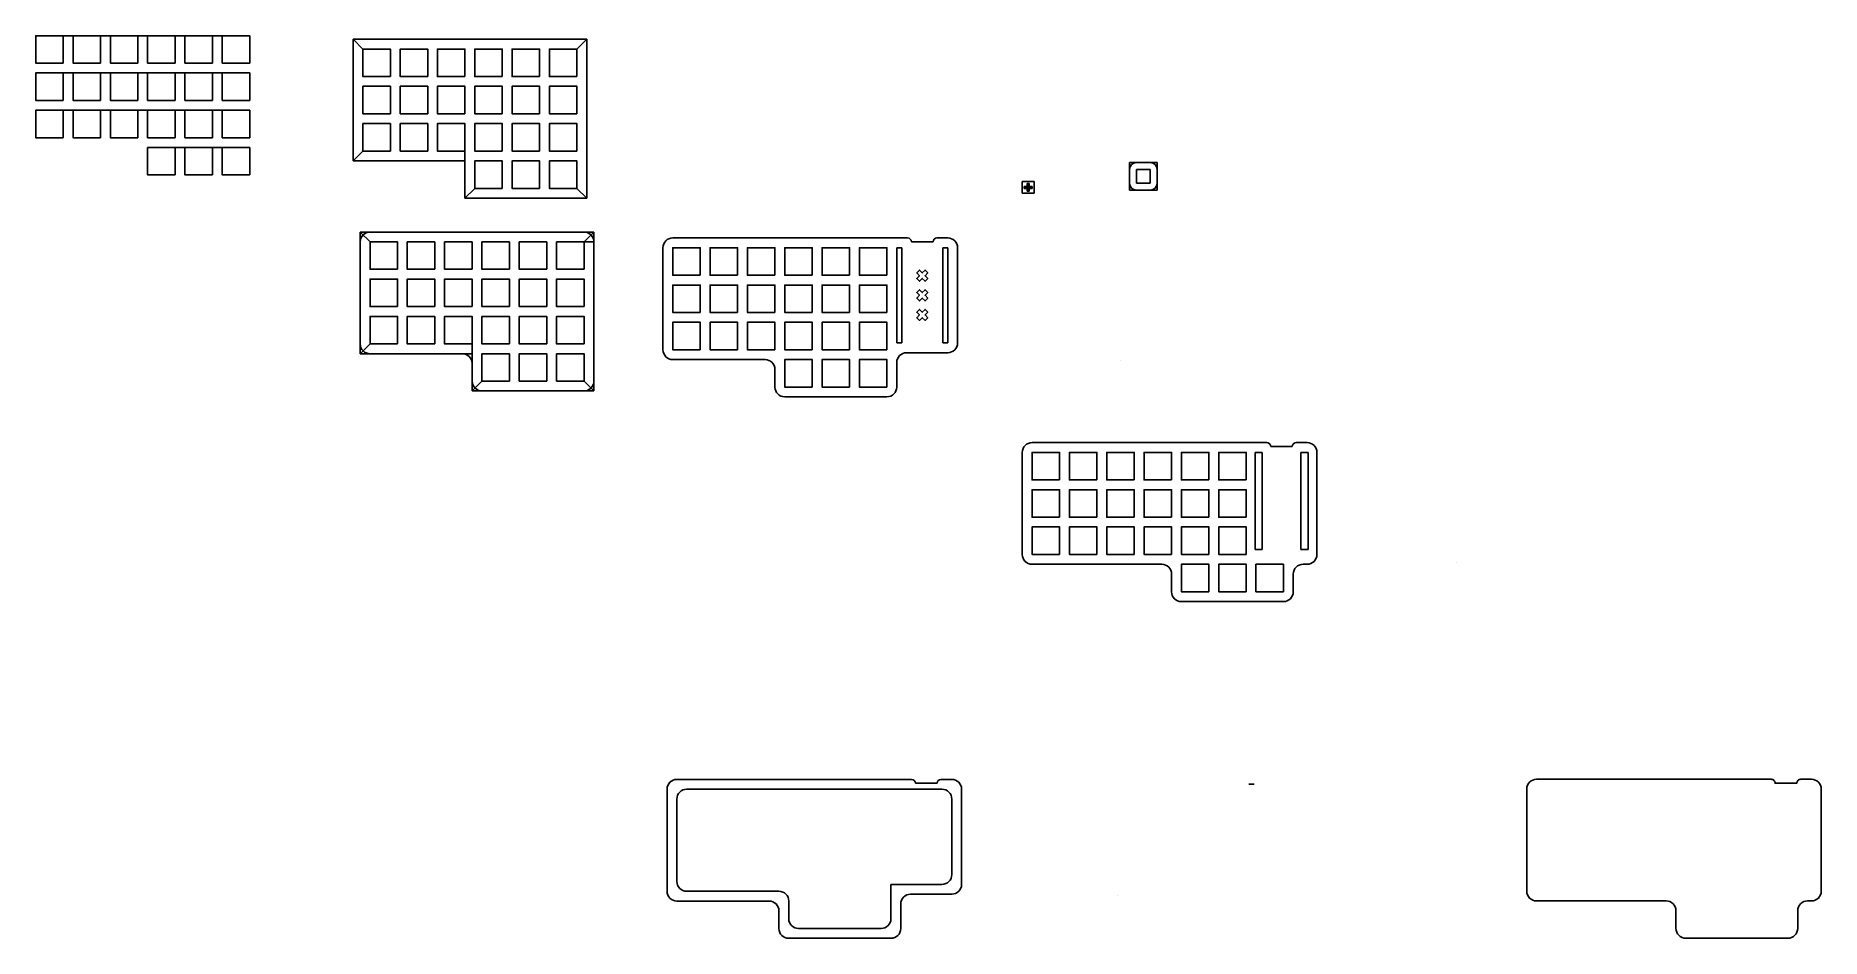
# Model space of a CAD drawing. Header units: inches. Extents: x 122 to 1031, y -365 to 95.
import ezdxf

# ---------------------------------------------------------------- set-up
doc = ezdxf.new("R2010")
doc.units = ezdxf.units.IN
doc.header["$MEASUREMENT"] = 0

msp = doc.modelspace()

# ---------------------------------------------------------------- linework, layer by layer
for p, q in [((136.15, 95.48), (141.15, 95.48)), ((155.15, 95.48), (160.15, 95.48)), ((174.15, 95.48), (179.15, 95.48)), ((193.15, 95.48), (198.15, 95.48)), ((212.15, 95.48), (217.15, 95.48)), ((283.73, 93.67), (288.73, 88.67)), ((283.73, 93.67), (283.73, 31.67)), ((402.73, 93.67), (283.73, 93.67)), ((402.73, 93.67), (397.73, 88.67)), ((402.73, 12.67), (402.73, 93.67)), ((136.15, 76.48), (141.15, 76.48)), ((155.15, 76.48), (160.15, 76.48)), ((174.15, 76.48), (179.15, 76.48)), ((193.15, 76.48), (198.15, 76.48)), ((212.15, 76.48), (217.15, 76.48)), ((136.15, 57.48), (141.15, 57.48)), ((155.15, 57.48), (160.15, 57.48)), ((174.15, 57.48), (179.15, 57.48)), ((193.15, 57.48), (198.15, 57.48)), ((212.15, 57.48), (217.15, 57.48)), ((193.15, 38.48), (198.15, 38.48)), ((212.15, 38.48), (217.15, 38.48)), ((283.73, 31.67), (288.73, 36.67)), ((340.73, 36.67), (340.73, 31.67)), ((283.73, 31.67), (340.73, 31.67)), ((340.73, 31.67), (340.73, 12.67)), ((679.15, 30.78), (693.15, 30.78)), ((679.15, 16.78), (679.15, 30.78)), ((679.15, 30.78), (679.15, 27.28)), ((682.65, 20.28), (682.65, 27.28)), ((682.65, 27.28), (689.65, 27.28)), ((693.15, 30.78), (689.65, 30.78)), ((689.65, 27.28), (689.65, 20.28)), ((693.15, 30.78), (693.15, 16.78)), ((624.47, 21.17), (630.47, 21.17)), ((624.47, 15.17), (624.47, 21.17)), ((625.47, 18.17), (625.47, 18.67)), ((625.47, 18.67), (629.47, 18.67)), ((626.97, 16.17), (626.97, 20.17)), ((626.97, 20.17), (627.47, 20.17)), ((627.47, 16.17), (627.47, 20.17)), ((627.47, 20.17), (627.97, 20.17)), ((627.97, 20.17), (627.97, 16.17)), ((629.47, 18.67), (629.47, 17.67)), ((630.47, 21.17), (630.47, 15.17)), ((689.65, 20.28), (682.65, 20.28)), ((340.73, 12.67), (345.73, 17.67)), ((340.73, 12.67), (402.73, 12.67)), ((402.73, 12.67), (397.73, 17.67)), ((624.47, 15.17), (630.47, 15.17)), ((625.47, 18.17), (629.47, 18.17)), ((625.47, 17.67), (625.47, 18.17)), ((629.47, 17.67), (625.47, 17.67)), ((627.97, 16.17), (626.97, 16.17)), ((693.15, 16.78), (679.15, 16.78)), ((287.37, -4.59), (292.37, -9.59)), ((287.37, -4.59), (287.37, -66.59)), ((406.37, -4.59), (287.37, -4.59)), ((406.37, -4.59), (401.37, -9.59)), ((406.37, -85.59), (406.37, -4.59)), ((560.55, -7.59), (446.55, -7.59)), ((560.55, -7.59), (566.05, -7.59)), ((581.05, -7.59), (583.95, -7.59)), ((586.55, -7.59), (583.95, -7.59)), ((401.37, -9.59), (406.37, -9.59)), ((441.55, -12.59), (441.55, -64.59)), ((560.55, -61.09), (560.55, -12.59)), ((560.55, -12.59), (563.15, -12.59)), ((563.15, -12.59), (563.15, -61.09)), ((579.05, -9.59), (568.05, -9.59)), ((586.55, -12.59), (583.95, -12.59)), ((583.95, -12.59), (583.95, -61.09)), ((586.55, -12.59), (586.55, -61.09)), ((591.55, -12.59), (591.55, -61.09)), ((287.37, -66.59), (292.37, -61.59)), ((344.37, -61.59), (344.37, -66.59)), ((563.15, -61.09), (560.55, -61.09)), ((586.55, -61.09), (583.95, -61.09)), ((287.37, -66.59), (344.37, -66.59)), ((344.37, -66.59), (339.37, -66.59)), ((344.37, -66.59), (344.37, -85.59)), ((446.55, -69.59), (493.55, -69.59)), ((493.55, -69.59), (493.55, -69.59)), ((560.55, -71.09), (560.55, -83.59)), ((586.55, -66.09), (565.55, -66.09)), ((674.39, -69.85), (674.39, -69.85)), ((344.37, -85.59), (349.37, -80.59)), ((406.37, -85.59), (401.37, -80.59)), ((498.55, -74.59), (498.55, -83.59)), ((344.37, -85.59), (406.37, -85.59)), ((503.55, -88.59), (555.55, -88.59)), ((624.49, -116.91), (624.49, -168.91)), ((743.49, -111.91), (629.49, -111.91)), ((743.49, -116.91), (742.99, -116.91)), ((742.99, -165.41), (742.99, -116.91)), ((743.49, -111.91), (748.99, -111.91)), ((743.49, -116.91), (746.09, -116.91)), ((746.09, -116.91), (746.59, -116.91)), ((746.59, -116.91), (746.59, -165.41)), ((761.99, -113.91), (750.99, -113.91)), ((763.99, -111.91), (766.89, -111.91)), ((769.99, -116.91), (766.39, -116.91)), ((766.39, -116.91), (766.39, -165.41)), ((769.49, -111.91), (766.89, -111.91)), ((769.99, -165.41), (769.99, -116.91)), ((774.49, -116.91), (774.49, -165.41)), ((742.99, -165.41), (742.99, -166.41)), ((746.59, -166.41), (742.99, -166.41)), ((746.59, -165.41), (746.59, -166.41)), ((766.39, -165.41), (766.39, -166.41)), ((769.99, -166.41), (766.39, -166.41)), ((769.99, -165.41), (769.99, -166.41)), ((774.49, -165.41), (774.49, -168.91)), ((629.49, -173.91), (693.09, -173.91)), ((676.49, -173.91), (676.49, -173.91)), ((695.49, -173.91), (693.09, -173.91)), ((700.49, -187.91), (700.49, -178.91)), ((762.49, -187.91), (762.49, -178.91)), ((769.49, -173.91), (767.49, -173.91)), ((845.47, -173.02), (845.47, -173.02)), ((705.49, -192.91), (757.49, -192.91)), ((443.6, -288.55), (443.6, -340.55)), ((562.6, -283.55), (448.6, -283.55)), ((453.6, -288.55), (583.6, -288.55)), ((562.6, -283.55), (568.1, -283.55)), ((562.6, -288.55), (565.2, -288.55)), ((581.1, -285.55), (570.1, -285.55)), ((583.1, -283.55), (586, -283.55)), ((588.6, -283.55), (586, -283.55)), ((593.6, -288.55), (593.6, -337.05)), ((739.9, -285.97), (742.5, -285.97)), ((448.6, -293.55), (448.6, -335.55)), ((588.6, -293.55), (588.6, -332.05)), ((453.6, -340.55), (500.6, -340.55)), ((562.6, -337.05), (557.6, -337.05)), ((557.6, -337.05), (557.6, -354.55)), ((565.2, -337.05), (562.6, -337.05)), ((583.6, -337.05), (565.2, -337.05)), ((588.6, -342.05), (567.6, -342.05)), ((672.9, -342.97), (672.9, -342.97)), ((448.6, -345.55), (495.6, -345.55)), ((495.6, -345.55), (495.6, -345.55)), ((500.6, -350.55), (500.6, -359.55)), ((505.6, -345.55), (505.6, -354.55)), ((562.6, -347.05), (562.6, -359.55)), ((510.6, -359.55), (552.6, -359.55)), ((505.6, -364.55), (557.6, -364.55))]:
    msp.add_line(p, q)
for points in [[(136.15, 81.48), (122.15, 81.48), (122.15, 95.48), (136.15, 95.48)], [(155.15, 81.48), (141.15, 81.48), (141.15, 95.48), (155.15, 95.48)], [(174.15, 81.48), (160.15, 81.48), (160.15, 95.48), (174.15, 95.48)], [(193.15, 81.48), (179.15, 81.48), (179.15, 95.48), (193.15, 95.48)], [(212.15, 81.48), (198.15, 81.48), (198.15, 95.48), (212.15, 95.48)], [(231.15, 81.48), (217.15, 81.48), (217.15, 95.48), (231.15, 95.48)], [(302.73, 74.67), (288.73, 74.67), (288.73, 88.67), (302.73, 88.67)], [(321.73, 74.67), (307.73, 74.67), (307.73, 88.67), (321.73, 88.67)], [(340.73, 74.67), (326.73, 74.67), (326.73, 88.67), (340.73, 88.67)], [(359.73, 74.67), (345.73, 74.67), (345.73, 88.67), (359.73, 88.67)], [(378.73, 74.67), (364.73, 74.67), (364.73, 88.67), (378.73, 88.67)], [(397.73, 74.67), (383.73, 74.67), (383.73, 88.67), (397.73, 88.67)], [(136.15, 62.48), (122.15, 62.48), (122.15, 76.48), (136.15, 76.48)], [(155.15, 62.48), (141.15, 62.48), (141.15, 76.48), (155.15, 76.48)], [(174.15, 62.48), (160.15, 62.48), (160.15, 76.48), (174.15, 76.48)], [(193.15, 62.48), (179.15, 62.48), (179.15, 76.48), (193.15, 76.48)], [(212.15, 62.48), (198.15, 62.48), (198.15, 76.48), (212.15, 76.48)], [(231.15, 62.48), (217.15, 62.48), (217.15, 76.48), (231.15, 76.48)], [(302.73, 55.67), (288.73, 55.67), (288.73, 69.67), (302.73, 69.67)], [(321.73, 55.67), (307.73, 55.67), (307.73, 69.67), (321.73, 69.67)], [(340.73, 55.67), (326.73, 55.67), (326.73, 69.67), (340.73, 69.67)], [(359.73, 55.67), (345.73, 55.67), (345.73, 69.67), (359.73, 69.67)], [(378.73, 55.67), (364.73, 55.67), (364.73, 69.67), (378.73, 69.67)], [(397.73, 55.67), (383.73, 55.67), (383.73, 69.67), (397.73, 69.67)], [(136.15, 43.48), (122.15, 43.48), (122.15, 57.48), (136.15, 57.48)], [(155.15, 43.48), (141.15, 43.48), (141.15, 57.48), (155.15, 57.48)], [(174.15, 43.48), (160.15, 43.48), (160.15, 57.48), (174.15, 57.48)], [(193.15, 43.48), (179.15, 43.48), (179.15, 57.48), (193.15, 57.48)], [(212.15, 43.48), (198.15, 43.48), (198.15, 57.48), (212.15, 57.48)], [(231.15, 43.48), (217.15, 43.48), (217.15, 57.48), (231.15, 57.48)], [(302.73, 36.67), (288.73, 36.67), (288.73, 50.67), (302.73, 50.67)], [(321.73, 36.67), (307.73, 36.67), (307.73, 50.67), (321.73, 50.67)], [(340.73, 36.67), (326.73, 36.67), (326.73, 50.67), (340.73, 50.67)], [(359.73, 36.67), (345.73, 36.67), (345.73, 50.67), (359.73, 50.67)], [(378.73, 36.67), (364.73, 36.67), (364.73, 50.67), (378.73, 50.67)], [(397.73, 36.67), (383.73, 36.67), (383.73, 50.67), (397.73, 50.67)], [(193.15, 24.48), (179.15, 24.48), (179.15, 38.48), (193.15, 38.48)], [(212.15, 24.48), (198.15, 24.48), (198.15, 38.48), (212.15, 38.48)], [(231.15, 24.48), (217.15, 24.48), (217.15, 38.48), (231.15, 38.48)], [(359.73, 17.67), (345.73, 17.67), (345.73, 31.67), (359.73, 31.67)], [(378.73, 17.67), (364.73, 17.67), (364.73, 31.67), (378.73, 31.67)], [(397.73, 17.67), (383.73, 17.67), (383.73, 31.67), (397.73, 31.67)], [(306.37, -23.59), (292.37, -23.59), (292.37, -9.59), (306.37, -9.59)], [(325.37, -23.59), (311.37, -23.59), (311.37, -9.59), (325.37, -9.59)], [(344.37, -23.59), (330.37, -23.59), (330.37, -9.59), (344.37, -9.59)], [(363.37, -23.59), (349.37, -23.59), (349.37, -9.59), (363.37, -9.59)], [(382.37, -23.59), (368.37, -23.59), (368.37, -9.59), (382.37, -9.59)], [(401.37, -23.59), (387.37, -23.59), (387.37, -9.59), (401.37, -9.59)], [(460.55, -26.59), (446.55, -26.59), (446.55, -12.59), (460.55, -12.59)], [(479.55, -26.59), (465.55, -26.59), (465.55, -12.59), (479.55, -12.59)], [(498.55, -26.59), (484.55, -26.59), (484.55, -12.59), (498.55, -12.59)], [(517.55, -26.59), (503.55, -26.59), (503.55, -12.59), (517.55, -12.59)], [(536.55, -26.59), (522.55, -26.59), (522.55, -12.59), (536.55, -12.59)], [(555.55, -26.59), (541.55, -26.59), (541.55, -12.59), (555.55, -12.59)], [(575.67, -28.97), (576.38, -28.26), (574.97, -26.84), (576.38, -25.43), (575.67, -24.72), (574.97, -24.02), (573.55, -25.43), (572.14, -24.02), (570.72, -25.43), (572.14, -26.84), (570.72, -28.26), (572.14, -29.67), (573.55, -28.26), (574.97, -29.67)], [(306.37, -42.59), (292.37, -42.59), (292.37, -28.59), (306.37, -28.59)], [(325.37, -42.59), (311.37, -42.59), (311.37, -28.59), (325.37, -28.59)], [(344.37, -42.59), (330.37, -42.59), (330.37, -28.59), (344.37, -28.59)], [(363.37, -42.59), (349.37, -42.59), (349.37, -28.59), (363.37, -28.59)], [(382.37, -42.59), (368.37, -42.59), (368.37, -28.59), (382.37, -28.59)], [(401.37, -42.59), (387.37, -42.59), (387.37, -28.59), (401.37, -28.59)], [(460.55, -45.59), (446.55, -45.59), (446.55, -31.59), (460.55, -31.59)], [(479.55, -45.59), (465.55, -45.59), (465.55, -31.59), (479.55, -31.59)], [(498.55, -45.59), (484.55, -45.59), (484.55, -31.59), (498.55, -31.59)], [(517.55, -45.59), (503.55, -45.59), (503.55, -31.59), (517.55, -31.59)], [(536.55, -45.59), (522.55, -45.59), (522.55, -31.59), (536.55, -31.59)], [(555.55, -45.59), (541.55, -45.59), (541.55, -31.59), (555.55, -31.59)], [(575.67, -38.97), (576.38, -38.26), (574.97, -36.84), (576.38, -35.43), (575.67, -34.72), (574.97, -34.02), (573.55, -35.43), (572.14, -34.02), (570.72, -35.43), (572.14, -36.84), (570.72, -38.26), (572.14, -39.67), (573.55, -38.26), (574.97, -39.67)], [(575.67, -48.97), (576.38, -48.26), (574.97, -46.84), (576.38, -45.43), (575.67, -44.72), (574.97, -44.02), (573.55, -45.43), (572.14, -44.02), (570.72, -45.43), (572.14, -46.84), (570.72, -48.26), (572.14, -49.67), (573.55, -48.26), (574.97, -49.67)], [(306.37, -61.59), (292.37, -61.59), (292.37, -47.59), (306.37, -47.59)], [(325.37, -61.59), (311.37, -61.59), (311.37, -47.59), (325.37, -47.59)], [(344.37, -61.59), (330.37, -61.59), (330.37, -47.59), (344.37, -47.59)], [(363.37, -61.59), (349.37, -61.59), (349.37, -47.59), (363.37, -47.59)], [(382.37, -61.59), (368.37, -61.59), (368.37, -47.59), (382.37, -47.59)], [(401.37, -61.59), (387.37, -61.59), (387.37, -47.59), (401.37, -47.59)], [(460.55, -64.59), (446.55, -64.59), (446.55, -50.59), (460.55, -50.59)], [(479.55, -64.59), (465.55, -64.59), (465.55, -50.59), (479.55, -50.59)], [(498.55, -64.59), (484.55, -64.59), (484.55, -50.59), (498.55, -50.59)], [(517.55, -64.59), (503.55, -64.59), (503.55, -50.59), (517.55, -50.59)], [(536.55, -64.59), (522.55, -64.59), (522.55, -50.59), (536.55, -50.59)], [(555.55, -64.59), (541.55, -64.59), (541.55, -50.59), (555.55, -50.59)], [(363.37, -80.59), (349.37, -80.59), (349.37, -66.59), (363.37, -66.59)], [(382.37, -80.59), (368.37, -80.59), (368.37, -66.59), (382.37, -66.59)], [(401.37, -80.59), (387.37, -80.59), (387.37, -66.59), (401.37, -66.59)], [(517.55, -83.59), (503.55, -83.59), (503.55, -69.59), (517.55, -69.59)], [(536.55, -83.59), (522.55, -83.59), (522.55, -69.59), (536.55, -69.59)], [(555.55, -83.59), (541.55, -83.59), (541.55, -69.59), (555.55, -69.59)], [(643.49, -130.91), (629.49, -130.91), (629.49, -116.91), (643.49, -116.91)], [(662.49, -130.91), (648.49, -130.91), (648.49, -116.91), (662.49, -116.91)], [(681.49, -130.91), (667.49, -130.91), (667.49, -116.91), (681.49, -116.91)], [(700.49, -130.91), (686.49, -130.91), (686.49, -116.91), (700.49, -116.91)], [(719.49, -130.91), (705.49, -130.91), (705.49, -116.91), (719.49, -116.91)], [(738.49, -130.91), (724.49, -130.91), (724.49, -116.91), (738.49, -116.91)], [(643.49, -149.91), (629.49, -149.91), (629.49, -135.91), (643.49, -135.91)], [(662.49, -149.91), (648.49, -149.91), (648.49, -135.91), (662.49, -135.91)], [(681.49, -149.91), (667.49, -149.91), (667.49, -135.91), (681.49, -135.91)], [(700.49, -149.91), (686.49, -149.91), (686.49, -135.91), (700.49, -135.91)], [(719.49, -149.91), (705.49, -149.91), (705.49, -135.91), (719.49, -135.91)], [(738.49, -149.91), (724.49, -149.91), (724.49, -135.91), (738.49, -135.91)], [(643.49, -168.91), (629.49, -168.91), (629.49, -154.91), (643.49, -154.91)], [(662.49, -168.91), (648.49, -168.91), (648.49, -154.91), (662.49, -154.91)], [(681.49, -168.91), (667.49, -168.91), (667.49, -154.91), (681.49, -154.91)], [(700.49, -168.91), (686.49, -168.91), (686.49, -154.91), (700.49, -154.91)], [(719.49, -168.91), (705.49, -168.91), (705.49, -154.91), (719.49, -154.91)], [(738.49, -168.91), (724.49, -168.91), (724.49, -154.91), (738.49, -154.91)], [(719.49, -187.91), (705.49, -187.91), (705.49, -173.91), (719.49, -173.91)], [(738.49, -187.91), (724.49, -187.91), (724.49, -173.91), (738.49, -173.91)], [(757.49, -187.91), (743.49, -187.91), (743.49, -173.91), (757.49, -173.91)]]:
    msp.add_lwpolyline(points, close=True)
msp.add_lwpolyline([(1019.33, -350.48), (1019.32, -359.48, -0.414214), (1014.32, -364.48), (962.32, -364.48, -0.414214), (957.32, -359.48), (957.32, -350.48, 0.414214), (952.32, -345.48), (949.92, -345.48), (886.32, -345.48, -0.414214), (881.32, -340.48), (881.32, -288.48, -0.414214), (886.32, -283.48), (1000.32, -283.48), (1005.82, -283.48, -0.414214), (1007.82, -285.48), (1018.82, -285.48, -0.414214), (1020.82, -283.48), (1023.72, -283.48), (1026.32, -283.48, -0.414214), (1031.32, -288.48), (1031.32, -336.98), (1031.32, -340.48, -0.414214), (1026.32, -345.48), (1024.33, -345.48, 0.414214), (1019.33, -350.48)], format="xyb")
for centre, radius, start, end in [((682.65, 27.28), 3.5, 90, 180), ((689.65, 27.28), 3.5, 0, 90), ((682.65, 20.28), 3.5, 180, 270), ((689.65, 20.28), 3.5, 270, 0), ((292.37, -9.59), 5, 90, 180), ((401.37, -9.59), 5, 0, 90), ((446.55, -12.59), 5, 90, 180), ((566.05, -9.59), 2, 0, 90), ((581.05, -9.59), 2, 90, 180), ((586.55, -12.59), 5, 0, 90), ((292.37, -61.59), 5, 180, 270), ((586.55, -61.09), 5, 270, 0), ((339.37, -71.59), 5, 0, 90), ((446.55, -64.59), 5, 180, 270), ((493.55, -74.59), 5, 0, 90), ((565.55, -71.09), 5, 90, 180), ((349.37, -80.59), 5, 180, 270), ((401.37, -80.59), 5, 270, 0), ((503.55, -83.59), 5, 180, 270), ((555.55, -83.59), 5, 270, 0), ((629.49, -116.91), 5, 90, 180), ((748.99, -113.91), 2, 0, 90), ((763.99, -113.91), 2, 90, 180), ((769.49, -116.91), 5, 0, 90), ((629.49, -168.91), 5, 180, 270), ((769.49, -168.91), 5, 270, 0), ((695.49, -178.91), 5, 0, 90), ((767.49, -178.91), 5, 90, 180), ((705.49, -187.91), 5, 180, 270), ((757.49, -187.91), 5, 270, 0), ((448.6, -288.55), 5, 90, 180), ((453.6, -293.55), 5, 90, 180), ((568.1, -285.55), 2, 0, 90), ((583.1, -285.55), 2, 90, 180), ((583.6, -293.55), 5, 0, 90), ((588.6, -288.55), 5, 0, 90), ((453.6, -335.55), 5, 180, 270), ((583.6, -332.05), 5, 270, 0), ((448.6, -340.55), 5, 180, 270), ((500.6, -345.55), 5, 0, 90), ((567.6, -347.05), 5, 90, 180), ((588.6, -337.05), 5, 270, 0), ((495.6, -350.55), 5, 0, 90), ((510.6, -354.55), 5, 180, 270), ((552.6, -354.55), 5, 270, 0), ((505.6, -359.55), 5, 180, 270), ((557.6, -359.55), 5, 270, 0)]:
    msp.add_arc(centre, radius, start, end)

doc.saveas('drawing.dxf')
